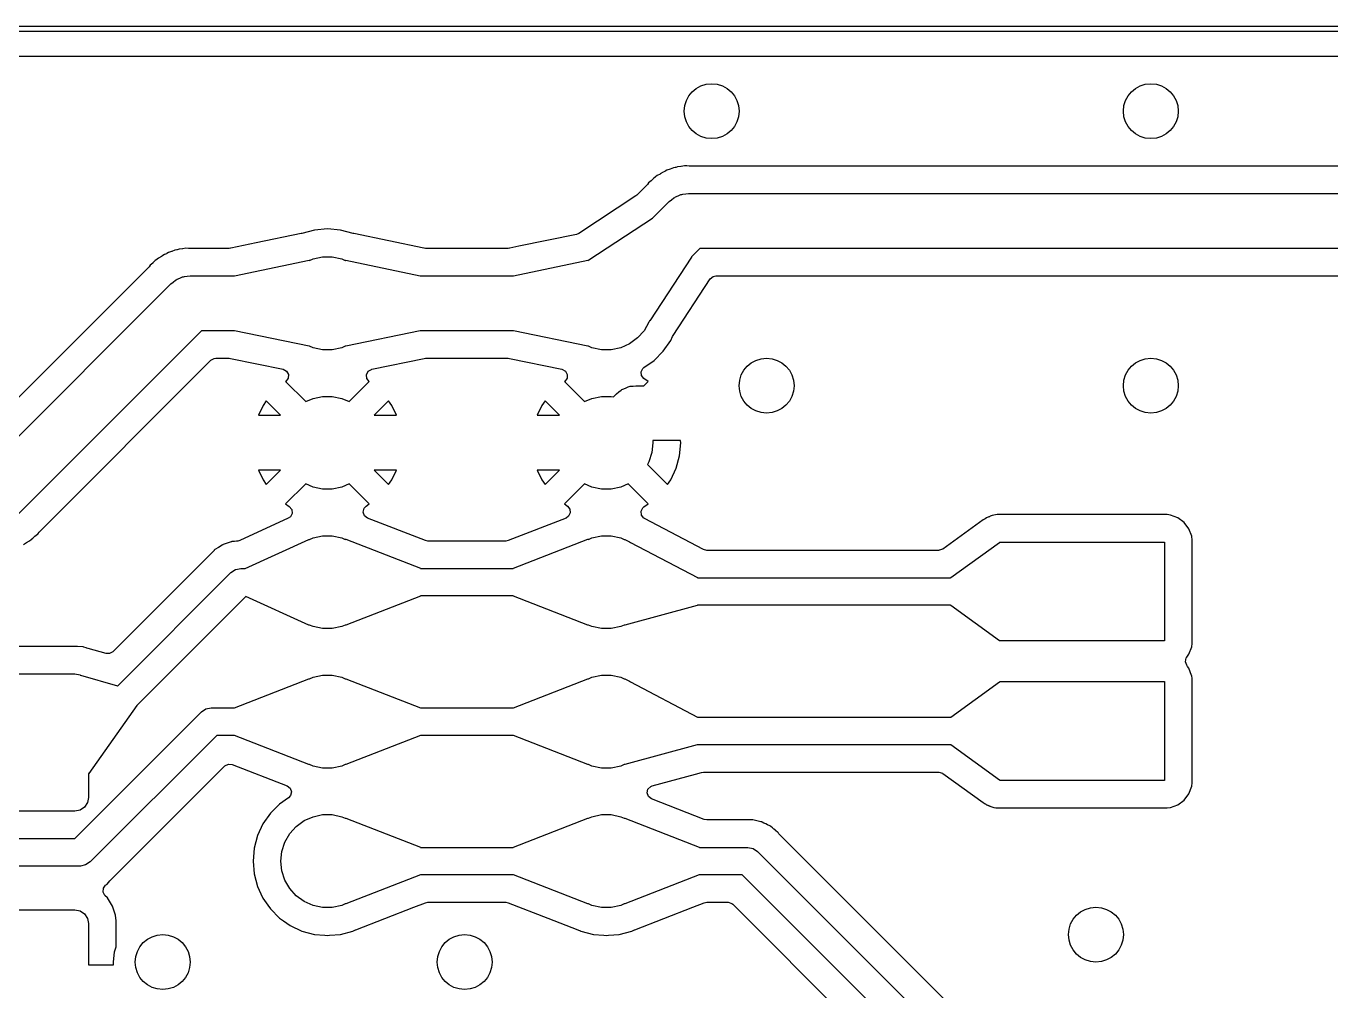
# Model space of a CAD drawing. Extents: x 0.1 to 11.5, y -4.3 to -1.1.
# Drawn here: x 9.666 to 10.602, y -1.792 to -1.1 of the extents above; entities that cross this region are included whole.
import ezdxf

# ---------------------------------------------------------------- set-up
doc = ezdxf.new("R2010")
doc.units = 0
doc.header["$MEASUREMENT"] = 0
doc.layers.add('BLACK', color=7, linetype='CONTINUOUS')

msp = doc.modelspace()

# ---------------------------------------------------------------- linework, layer by layer
at = {"layer": 'BLACK', "linetype": 'CONTINUOUS'}
for p, q in [((0.07874, -1.10039), (11.53543, -1.10039)), ((11.53346, -1.10433), (0.08071, -1.10433)), ((9.61445, -1.12205), (11.31075, -1.12205)), ((10.12044, -1.20649), (10.11833, -1.20766)), ((10.1206, -1.20639), (10.12044, -1.20649)), ((10.12261, -1.20506), (10.1206, -1.20639)), ((10.12387, -1.20456), (10.12261, -1.20506)), ((10.12261, -1.20506), (10.12261, -1.20506)), ((10.12415, -1.20443), (10.12387, -1.20456)), ((10.12533, -1.20377), (10.12415, -1.20443)), ((10.12764, -1.20305), (10.12533, -1.20377)), ((10.12533, -1.20377), (10.12533, -1.20377)), ((10.12781, -1.20299), (10.12764, -1.20305)), ((10.13005, -1.20209), (10.12781, -1.20299)), ((10.13138, -1.20185), (10.13005, -1.20209)), ((10.13168, -1.20178), (10.13138, -1.20185)), ((10.13297, -1.20138), (10.13168, -1.20178)), ((10.13538, -1.20113), (10.13297, -1.20138)), ((10.13556, -1.2011), (10.13538, -1.20113)), ((10.13794, -1.20068), (10.13556, -1.2011)), ((10.13969, -1.20072), (10.13794, -1.20068)), ((10.13794, -1.20068), (10.13794, -1.20068)), ((10.13794, -1.20068), (10.13794, -1.20068)), ((10.14144, -1.20077), (10.13969, -1.20072)), ((10.92254, -1.20077), (10.14144, -1.20077)), ((10.11122, -1.21418), (10.10383, -1.22156)), ((10.11142, -1.21395), (10.11122, -1.21418)), ((10.11225, -1.21288), (10.11142, -1.21395)), ((10.11408, -1.21131), (10.11225, -1.21288)), ((10.11422, -1.21118), (10.11408, -1.21131)), ((10.11592, -1.20947), (10.11422, -1.21118)), ((10.11705, -1.20873), (10.11592, -1.20947)), ((10.11592, -1.20947), (10.11592, -1.20947)), ((10.1173, -1.20854), (10.11705, -1.20873)), ((10.11833, -1.20766), (10.1173, -1.20854)), ((10.10306, -1.22219), (10.06211, -1.24907)), ((10.10383, -1.22156), (10.10306, -1.22219)), ((10.12703, -1.22624), (10.12871, -1.22498)), ((10.12871, -1.22498), (10.1303, -1.2236)), ((10.1303, -1.2236), (10.13095, -1.2233)), ((10.13095, -1.2233), (10.13151, -1.22288)), ((10.13151, -1.22288), (10.13348, -1.22214)), ((10.13348, -1.22214), (10.1354, -1.22127)), ((10.1354, -1.22127), (10.1361, -1.22117)), ((10.1361, -1.22117), (10.13676, -1.22092)), ((10.13676, -1.22092), (10.13886, -1.22077)), ((10.13886, -1.22077), (10.14094, -1.22047)), ((10.14094, -1.22047), (10.9252, -1.22047)), ((10.11512, -1.23815), (10.12703, -1.22624)), ((10.0694, -1.26809), (10.11498, -1.23817)), ((10.11498, -1.23817), (10.11512, -1.23815)), ((9.86302, -1.24923), (9.8309, -1.25589)), ((9.86343, -1.24911), (9.86302, -1.24923)), ((9.87262, -1.24665), (9.86343, -1.24911)), ((9.86343, -1.24911), (9.86343, -1.24911)), ((9.88189, -1.24584), (9.87262, -1.24665)), ((9.87262, -1.24665), (9.87262, -1.24665)), ((9.89116, -1.24665), (9.88189, -1.24584)), ((9.88189, -1.24584), (9.88189, -1.24584)), ((9.90035, -1.24911), (9.89116, -1.24665)), ((9.89116, -1.24665), (9.89116, -1.24665)), ((9.90075, -1.24923), (9.90035, -1.24911)), ((9.90035, -1.24911), (9.90035, -1.24911)), ((9.95109, -1.25967), (9.90075, -1.24923)), ((10.06042, -1.24977), (10.01918, -1.25833)), ((10.06211, -1.24907), (10.06042, -1.24977)), ((9.76785, -1.26283), (9.76667, -1.26348)), ((9.77016, -1.26211), (9.76785, -1.26283)), ((9.76785, -1.26283), (9.76785, -1.26283)), ((9.77033, -1.26204), (9.77016, -1.26211)), ((9.77257, -1.26115), (9.77033, -1.26204)), ((9.7739, -1.26091), (9.77257, -1.26115)), ((9.7742, -1.26084), (9.7739, -1.26091)), ((9.77549, -1.26043), (9.7742, -1.26084)), ((9.7779, -1.26019), (9.77549, -1.26043)), ((9.77808, -1.26016), (9.7779, -1.26019)), ((9.78046, -1.25973), (9.77808, -1.26016)), ((9.78221, -1.25978), (9.78046, -1.25973)), ((9.78046, -1.25973), (9.78046, -1.25973)), ((9.78046, -1.25973), (9.78046, -1.25973)), ((9.78396, -1.25982), (9.78221, -1.25978)), ((9.81147, -1.25982), (9.78396, -1.25982)), ((9.81246, -1.25972), (9.81147, -1.25982)), ((9.81269, -1.25967), (9.81246, -1.25972)), ((9.8309, -1.25589), (9.81269, -1.25967)), ((9.95132, -1.25972), (9.95109, -1.25967)), ((9.95231, -1.25982), (9.95132, -1.25972)), ((10.01147, -1.25982), (9.95231, -1.25982)), ((10.01246, -1.25972), (10.01147, -1.25982)), ((10.01269, -1.25967), (10.01246, -1.25972)), ((10.01918, -1.25833), (10.01269, -1.25967)), ((10.1491, -1.25984), (10.14298, -1.26597)), ((10.91704, -1.25984), (10.1491, -1.25984)), ((9.75477, -1.27193), (9.75394, -1.273)), ((9.7566, -1.27036), (9.75477, -1.27193)), ((9.75674, -1.27023), (9.7566, -1.27036)), ((9.75844, -1.26853), (9.75674, -1.27023)), ((9.75957, -1.26778), (9.75844, -1.26853)), ((9.75844, -1.26853), (9.75844, -1.26853)), ((9.75982, -1.2676), (9.75957, -1.26778)), ((9.76085, -1.26672), (9.75982, -1.2676)), ((9.76296, -1.26554), (9.76085, -1.26672)), ((9.76312, -1.26545), (9.76296, -1.26554)), ((9.76513, -1.26412), (9.76312, -1.26545)), ((9.76639, -1.26362), (9.76513, -1.26412)), ((9.76513, -1.26412), (9.76513, -1.26412)), ((9.76667, -1.26348), (9.76639, -1.26362)), ((9.81533, -1.27945), (9.86871, -1.26837)), ((9.86871, -1.26837), (9.86906, -1.26844)), ((9.86906, -1.26844), (9.86909, -1.26848)), ((9.86909, -1.26848), (9.87155, -1.26739)), ((9.87155, -1.26739), (9.87839, -1.26593)), ((9.87839, -1.26593), (9.88539, -1.26593)), ((9.88539, -1.26593), (9.89223, -1.26739)), ((9.89223, -1.26739), (9.89471, -1.26849)), ((9.89471, -1.26849), (9.8948, -1.2684)), ((9.8948, -1.2684), (9.89507, -1.26837)), ((9.89507, -1.26837), (9.94845, -1.27945)), ((10.01533, -1.27945), (10.06871, -1.26837)), ((10.06871, -1.26837), (10.06906, -1.26844)), ((10.06906, -1.26844), (10.06909, -1.26848)), ((10.06909, -1.26848), (10.06923, -1.26842)), ((10.06923, -1.26829), (10.0694, -1.26809)), ((10.06923, -1.26842), (10.06923, -1.26829)), ((10.14293, -1.26612), (10.11302, -1.3117)), ((10.14298, -1.26597), (10.14293, -1.26612)), ((9.75374, -1.27324), (9.63078, -1.39619)), ((9.75394, -1.273), (9.75374, -1.27324)), ((9.77346, -1.28236), (9.77403, -1.28194)), ((9.77403, -1.28194), (9.776, -1.2812)), ((9.776, -1.2812), (9.77792, -1.28032)), ((9.77792, -1.28032), (9.77862, -1.28022)), ((9.77862, -1.28022), (9.77928, -1.27998)), ((9.77928, -1.27998), (9.78138, -1.27983)), ((9.78138, -1.27983), (9.78346, -1.27953)), ((9.78346, -1.27953), (9.81519, -1.27953)), ((9.81519, -1.27953), (9.81533, -1.27945)), ((9.94845, -1.27945), (9.94856, -1.27953)), ((9.94856, -1.27953), (10.01519, -1.27953)), ((10.01519, -1.27953), (10.01533, -1.27945)), ((10.1298, -1.3224), (10.15648, -1.28175)), ((10.15648, -1.28175), (10.15857, -1.27997)), ((10.15857, -1.27997), (10.16056, -1.27955)), ((10.16056, -1.27955), (10.90558, -1.27955)), ((9.63752, -1.41732), (9.76955, -1.28529)), ((9.76955, -1.28529), (9.77123, -1.28403)), ((9.77123, -1.28403), (9.77282, -1.28265)), ((9.77282, -1.28265), (9.77346, -1.28236)), ((9.79162, -1.3189), (9.65959, -1.45093)), ((9.81522, -1.3189), (9.79162, -1.3189)), ((9.81533, -1.31897), (9.81522, -1.3189)), ((9.86871, -1.33005), (9.81533, -1.31897)), ((9.94845, -1.31897), (9.89507, -1.33005)), ((9.94859, -1.3189), (9.94845, -1.31897)), ((10.01522, -1.3189), (9.94859, -1.3189)), ((10.01533, -1.31897), (10.01522, -1.3189)), ((10.06871, -1.33005), (10.01533, -1.31897)), ((10.10896, -1.31888), (10.10428, -1.32408)), ((10.11246, -1.31282), (10.10896, -1.31888)), ((10.11277, -1.31187), (10.11246, -1.31282)), ((10.11302, -1.3117), (10.11277, -1.31187)), ((10.09862, -1.32819), (10.09223, -1.33104)), ((10.10428, -1.32408), (10.09862, -1.32819)), ((10.12278, -1.33352), (10.12811, -1.3259)), ((10.12811, -1.3259), (10.12812, -1.32588)), ((10.12812, -1.32588), (10.12946, -1.32301)), ((10.12946, -1.32301), (10.1298, -1.3224)), ((9.86898, -1.33003), (9.86871, -1.33005)), ((9.86907, -1.32994), (9.86898, -1.33003)), ((9.87155, -1.33104), (9.86907, -1.32994)), ((9.87839, -1.33249), (9.87155, -1.33104)), ((9.88539, -1.33249), (9.87839, -1.33249)), ((9.89223, -1.33104), (9.88539, -1.33249)), ((9.89469, -1.32995), (9.89223, -1.33104)), ((9.89472, -1.32999), (9.89469, -1.32995)), ((9.89507, -1.33005), (9.89472, -1.32999)), ((10.06898, -1.33003), (10.06871, -1.33005)), ((10.06907, -1.32994), (10.06898, -1.33003)), ((10.07155, -1.33104), (10.06907, -1.32994)), ((10.07839, -1.33249), (10.07155, -1.33104)), ((10.08539, -1.33249), (10.07839, -1.33249)), ((10.09223, -1.33104), (10.08539, -1.33249)), ((10.1162, -1.3401), (10.12278, -1.33352)), ((9.6754, -1.46298), (9.79835, -1.34003)), ((9.79835, -1.34003), (9.80076, -1.33871)), ((9.80076, -1.33871), (9.8018, -1.3386)), ((9.8018, -1.3386), (9.81147, -1.3386)), ((9.81147, -1.3386), (9.81246, -1.3387)), ((9.81246, -1.3387), (9.85013, -1.34652)), ((9.85013, -1.34652), (9.85256, -1.34782)), ((9.91108, -1.34796), (9.91345, -1.34657)), ((9.91345, -1.34657), (9.91365, -1.34652)), ((9.91365, -1.34652), (9.95132, -1.3387)), ((9.95132, -1.3387), (9.95231, -1.3386)), ((9.95231, -1.3386), (10.01147, -1.3386)), ((10.01147, -1.3386), (10.01246, -1.3387)), ((10.01246, -1.3387), (10.05013, -1.34652)), ((10.05013, -1.34652), (10.05256, -1.34782)), ((10.10687, -1.34834), (10.10811, -1.34588)), ((10.10811, -1.34588), (10.10887, -1.34523)), ((10.10887, -1.34523), (10.1162, -1.3401)), ((9.85194, -1.3553), (9.85191, -1.35532)), ((9.85191, -1.35532), (9.86631, -1.36972)), ((9.8521, -1.35518), (9.85194, -1.3553)), ((9.85373, -1.35296), (9.8521, -1.35518)), ((9.85256, -1.34782), (9.8539, -1.35022)), ((9.8539, -1.35022), (9.85373, -1.35296)), ((9.89747, -1.36972), (9.91187, -1.35532)), ((9.90984, -1.35042), (9.91108, -1.34796)), ((9.91012, -1.35315), (9.90984, -1.35042)), ((9.91184, -1.3553), (9.91012, -1.35315)), ((9.91187, -1.35532), (9.91184, -1.3553)), ((9.91187, -1.35532), (9.91187, -1.35532)), ((10.05194, -1.3553), (10.05191, -1.35532)), ((10.05191, -1.35532), (10.06631, -1.36972)), ((10.0521, -1.35518), (10.05194, -1.3553)), ((10.05373, -1.35296), (10.0521, -1.35518)), ((10.05256, -1.34782), (10.0539, -1.35022)), ((10.0539, -1.35022), (10.05373, -1.35296)), ((10.10716, -1.35107), (10.10687, -1.34834)), ((10.10887, -1.35322), (10.10716, -1.35107)), ((10.11187, -1.35532), (10.10887, -1.35322)), ((10.10892, -1.35827), (10.11187, -1.35532)), ((10.11187, -1.35532), (10.11187, -1.35532)), ((9.87155, -1.36739), (9.87839, -1.36593)), ((9.87839, -1.36593), (9.88539, -1.36593)), ((9.88539, -1.36593), (9.89223, -1.36739)), ((10.07155, -1.36739), (10.07839, -1.36593)), ((10.07839, -1.36593), (10.08539, -1.36593)), ((10.08539, -1.36593), (10.08699, -1.36627)), ((10.08699, -1.36627), (10.08923, -1.36403)), ((10.08923, -1.36403), (10.09092, -1.36277)), ((10.09092, -1.36277), (10.09251, -1.36139)), ((10.09251, -1.36139), (10.09315, -1.3611)), ((10.09315, -1.3611), (10.09372, -1.36068)), ((10.09372, -1.36068), (10.09569, -1.35994)), ((10.09569, -1.35994), (10.0976, -1.35907)), ((10.0976, -1.35907), (10.0983, -1.35896)), ((10.0983, -1.35896), (10.09897, -1.35872)), ((10.09897, -1.35872), (10.10107, -1.35857)), ((10.10107, -1.35857), (10.10315, -1.35827)), ((10.10315, -1.35827), (10.10892, -1.35827)), ((9.83569, -1.37254), (9.83242, -1.37953)), ((9.83799, -1.36924), (9.83569, -1.37254)), ((9.84829, -1.37953), (9.83799, -1.36924)), ((9.86631, -1.36972), (9.87155, -1.36739)), ((9.89223, -1.36739), (9.89747, -1.36972)), ((9.92578, -1.36924), (9.91549, -1.37953)), ((9.92809, -1.37254), (9.92578, -1.36924)), ((9.92578, -1.36924), (9.92578, -1.36924)), ((9.93135, -1.37953), (9.92809, -1.37254)), ((9.92809, -1.37254), (9.92809, -1.37254)), ((10.03569, -1.37254), (10.03242, -1.37953)), ((10.03799, -1.36924), (10.03569, -1.37254)), ((10.03799, -1.36924), (10.03799, -1.36924)), ((10.04829, -1.37953), (10.03799, -1.36924)), ((10.06631, -1.36972), (10.07155, -1.36739)), ((9.83242, -1.37953), (9.84829, -1.37953)), ((9.91549, -1.37953), (9.93135, -1.37953)), ((10.03242, -1.37953), (10.04829, -1.37953)), ((10.11535, -1.39921), (10.11462, -1.40617)), ((10.11519, -1.39764), (10.11535, -1.39921)), ((10.1351, -1.39764), (10.11519, -1.39764)), ((10.13443, -1.40848), (10.13524, -1.39921)), ((10.13524, -1.39921), (10.1351, -1.39764)), ((10.13524, -1.39921), (10.13524, -1.39921)), ((10.11246, -1.41282), (10.11135, -1.41475)), ((10.11462, -1.40617), (10.11246, -1.41282)), ((10.13202, -1.41746), (10.13443, -1.40848)), ((10.13443, -1.40848), (10.13443, -1.40848)), ((9.83242, -1.4189), (9.83569, -1.42589)), ((9.84829, -1.4189), (9.83242, -1.4189)), ((9.83799, -1.42919), (9.84829, -1.4189)), ((9.91549, -1.4189), (9.92578, -1.42919)), ((9.93135, -1.4189), (9.91549, -1.4189)), ((9.92809, -1.42589), (9.93135, -1.4189)), ((10.03242, -1.4189), (10.03569, -1.42589)), ((10.04829, -1.4189), (10.03242, -1.4189)), ((10.03799, -1.42919), (10.04829, -1.4189)), ((10.11135, -1.41475), (10.12578, -1.42919)), ((10.12809, -1.42589), (10.13202, -1.41746)), ((10.13202, -1.41746), (10.13202, -1.41746)), ((9.83569, -1.42589), (9.83569, -1.42589)), ((9.83569, -1.42589), (9.83799, -1.42919)), ((9.83799, -1.42919), (9.83799, -1.42919)), ((9.86631, -1.42871), (9.85191, -1.44311)), ((9.87155, -1.43104), (9.86631, -1.42871)), ((9.87839, -1.43249), (9.87155, -1.43104)), ((9.89223, -1.43104), (9.88539, -1.43249)), ((9.89747, -1.42871), (9.89223, -1.43104)), ((9.91187, -1.44311), (9.89747, -1.42871)), ((9.92578, -1.42919), (9.92809, -1.42589)), ((9.92578, -1.42919), (9.92578, -1.42919)), ((9.92809, -1.42589), (9.92809, -1.42589)), ((10.03569, -1.42589), (10.03569, -1.42589)), ((10.03569, -1.42589), (10.03799, -1.42919)), ((10.03799, -1.42919), (10.03799, -1.42919)), ((10.06631, -1.42871), (10.05191, -1.44311)), ((10.07155, -1.43104), (10.06631, -1.42871)), ((10.07839, -1.43249), (10.07155, -1.43104)), ((10.09223, -1.43104), (10.08539, -1.43249)), ((10.09747, -1.42871), (10.09223, -1.43104)), ((10.11187, -1.44311), (10.09747, -1.42871)), ((10.12578, -1.42919), (10.12809, -1.42589)), ((10.12809, -1.42589), (10.12809, -1.42589)), ((9.88539, -1.43249), (9.87839, -1.43249)), ((10.08539, -1.43249), (10.07839, -1.43249)), ((9.85191, -1.44311), (9.85457, -1.44496)), ((9.85457, -1.44496), (9.85628, -1.44711)), ((9.85657, -1.44985), (9.85533, -1.4523)), ((9.85628, -1.44711), (9.85657, -1.44985)), ((9.90762, -1.44891), (9.90824, -1.44623)), ((9.90854, -1.4515), (9.90762, -1.44891)), ((9.90824, -1.44623), (9.90969, -1.44463)), ((9.90969, -1.44463), (9.91187, -1.44311)), ((10.05191, -1.44311), (10.05409, -1.44463)), ((10.05409, -1.44463), (10.05581, -1.44678)), ((10.05609, -1.44951), (10.05485, -1.45197)), ((10.05581, -1.44678), (10.05609, -1.44951)), ((10.10687, -1.44831), (10.10811, -1.44586)), ((10.10716, -1.45105), (10.10687, -1.44831)), ((10.10811, -1.44586), (10.10887, -1.4452)), ((10.10887, -1.4452), (10.11187, -1.44311)), ((9.8538, -1.4534), (9.81902, -1.4693)), ((9.85533, -1.4523), (9.8538, -1.4534)), ((9.91072, -1.45318), (9.90854, -1.4515)), ((9.95221, -1.46933), (9.91072, -1.45318)), ((10.05306, -1.45318), (10.01157, -1.46933)), ((10.05485, -1.45197), (10.05306, -1.45318)), ((10.10887, -1.4532), (10.10716, -1.45105)), ((10.10913, -1.45338), (10.10887, -1.4532)), ((10.10939, -1.45354), (10.10913, -1.45338)), ((10.15171, -1.4758), (10.10939, -1.45354)), ((10.35227, -1.45452), (10.32331, -1.47543)), ((10.35304, -1.45412), (10.35227, -1.45452)), ((10.3537, -1.4537), (10.35304, -1.45412)), ((10.35463, -1.453), (10.3537, -1.4537)), ((10.35635, -1.45236), (10.35463, -1.453)), ((10.35463, -1.453), (10.35463, -1.453)), ((10.35663, -1.45224), (10.35635, -1.45236)), ((10.35729, -1.45189), (10.35663, -1.45224)), ((10.35875, -1.45146), (10.35729, -1.45189)), ((10.35729, -1.45189), (10.35729, -1.45189)), ((10.35729, -1.45189), (10.35729, -1.45189)), ((10.35891, -1.4514), (10.35875, -1.45146)), ((10.35994, -1.45102), (10.35891, -1.4514)), ((10.36229, -1.45077), (10.35994, -1.45102)), ((10.36441, -1.45077), (10.36229, -1.45077)), ((10.36229, -1.45077), (10.36229, -1.45077)), ((10.36462, -1.45076), (10.36441, -1.45077)), ((10.36532, -1.4507), (10.36462, -1.45076)), ((10.36555, -1.45071), (10.36532, -1.4507)), ((10.36617, -1.45077), (10.36555, -1.45071)), ((10.48417, -1.45077), (10.36617, -1.45077)), ((10.48652, -1.45102), (10.48417, -1.45077)), ((10.48417, -1.45077), (10.48417, -1.45077)), ((10.48417, -1.45077), (10.48417, -1.45077)), ((10.48417, -1.45077), (10.48417, -1.45077)), ((10.49182, -1.453), (10.48652, -1.45102)), ((10.48652, -1.45102), (10.48652, -1.45102)), ((10.49636, -1.4564), (10.49182, -1.453)), ((10.49182, -1.453), (10.49182, -1.453)), ((10.49976, -1.46093), (10.49636, -1.4564)), ((10.49636, -1.4564), (10.49636, -1.4564)), ((9.66829, -1.4695), (9.66931, -1.46862)), ((9.66931, -1.46862), (9.66956, -1.46844)), ((9.66956, -1.46844), (9.66957, -1.46843)), ((9.66957, -1.46843), (9.67069, -1.46769)), ((9.67069, -1.46769), (9.6724, -1.46598)), ((9.6724, -1.46598), (9.67253, -1.46586)), ((9.67253, -1.46586), (9.67437, -1.46429)), ((9.67437, -1.46429), (9.67519, -1.46322)), ((9.67519, -1.46322), (9.6754, -1.46298)), ((9.82299, -1.48937), (9.86865, -1.46849)), ((9.86865, -1.46849), (9.869, -1.46848)), ((9.869, -1.46848), (9.86903, -1.46851)), ((9.86903, -1.46851), (9.87155, -1.46739)), ((9.87155, -1.46739), (9.87839, -1.46593)), ((9.87839, -1.46593), (9.88539, -1.46593)), ((9.88539, -1.46593), (9.89223, -1.46739)), ((9.89223, -1.46739), (9.89473, -1.4685)), ((9.89473, -1.4685), (9.89477, -1.46846)), ((9.89477, -1.46846), (9.89512, -1.46846)), ((9.89512, -1.46846), (9.94853, -1.48926)), ((10.01525, -1.48926), (10.06866, -1.46846)), ((10.06866, -1.46846), (10.06902, -1.46847)), ((10.06902, -1.46847), (10.06905, -1.4685)), ((10.06905, -1.4685), (10.07155, -1.46739)), ((10.07155, -1.46739), (10.07839, -1.46593)), ((10.07839, -1.46593), (10.08539, -1.46593)), ((10.08539, -1.46593), (10.09223, -1.46739)), ((10.09223, -1.46739), (10.09476, -1.46851)), ((10.09476, -1.46851), (10.0951, -1.46851)), ((10.0951, -1.46851), (10.09514, -1.46853)), ((10.09514, -1.46853), (10.09703, -1.46952)), ((10.50174, -1.46624), (10.49976, -1.46093)), ((10.49976, -1.46093), (10.49976, -1.46093)), ((10.50178, -1.46663), (10.50174, -1.46624)), ((10.50199, -1.46859), (10.50178, -1.46663)), ((10.50199, -1.54322), (10.50199, -1.46859)), ((9.664, -1.4721), (9.66602, -1.47077)), ((9.66602, -1.47077), (9.66618, -1.47068)), ((9.66618, -1.47068), (9.66829, -1.4695)), ((9.79889, -1.4782), (9.79849, -1.47862)), ((9.80056, -1.47642), (9.79889, -1.4782)), ((9.80078, -1.47624), (9.80056, -1.47642)), ((9.80056, -1.47642), (9.80056, -1.47642)), ((9.80056, -1.47642), (9.80056, -1.47642)), ((9.80101, -1.47605), (9.80078, -1.47624)), ((9.80078, -1.47624), (9.80078, -1.47624)), ((9.80123, -1.47588), (9.80101, -1.47605)), ((9.80101, -1.47605), (9.80101, -1.47605)), ((9.80381, -1.47429), (9.80123, -1.47588)), ((9.80633, -1.47263), (9.80381, -1.47429)), ((9.80659, -1.4725), (9.80633, -1.47263)), ((9.80685, -1.47237), (9.80659, -1.4725)), ((9.80659, -1.4725), (9.80659, -1.4725)), ((9.80686, -1.47237), (9.80685, -1.47237)), ((9.80711, -1.47225), (9.80686, -1.47237)), ((9.80998, -1.4713), (9.80711, -1.47225)), ((9.81282, -1.47027), (9.80998, -1.4713)), ((9.8131, -1.4702), (9.81282, -1.47027)), ((9.81339, -1.47013), (9.8131, -1.4702)), ((9.8131, -1.4702), (9.8131, -1.4702)), ((9.81367, -1.47008), (9.81339, -1.47014)), ((9.81339, -1.47014), (9.81339, -1.47013)), ((9.81518, -1.46995), (9.81367, -1.47008)), ((9.81668, -1.46982), (9.81518, -1.46995)), ((9.81694, -1.46978), (9.81668, -1.46982)), ((9.81756, -1.46971), (9.81694, -1.46978)), ((9.81902, -1.4693), (9.81756, -1.46971)), ((9.95398, -1.46967), (9.95221, -1.46933)), ((10.0098, -1.46967), (9.95398, -1.46967)), ((10.01157, -1.46933), (10.0098, -1.46967)), ((10.09703, -1.46952), (10.09862, -1.47023)), ((10.09862, -1.47023), (10.09926, -1.4707)), ((10.09926, -1.4707), (10.14724, -1.49593)), ((10.15398, -1.47636), (10.15171, -1.4758)), ((10.32045, -1.47636), (10.15398, -1.47636)), ((10.32072, -1.47635), (10.32045, -1.47636)), ((10.32331, -1.47543), (10.32072, -1.47635)), ((10.32893, -1.49593), (10.36393, -1.47065)), ((10.36393, -1.47065), (10.36417, -1.47059)), ((10.36417, -1.47059), (10.36417, -1.47047)), ((10.36417, -1.47047), (10.48228, -1.47047)), ((10.48228, -1.47047), (10.48228, -1.54134)), ((9.79849, -1.47862), (9.72799, -1.54912)), ((9.73149, -1.57349), (9.81273, -1.49225)), ((9.81273, -1.49225), (9.81592, -1.49012)), ((9.81273, -1.49225), (9.81273, -1.49225)), ((9.81592, -1.49012), (9.81628, -1.49005)), ((9.81628, -1.49005), (9.81969, -1.48937)), ((9.81969, -1.48937), (9.81969, -1.48937)), ((9.81969, -1.48937), (9.82299, -1.48937)), ((9.94853, -1.48926), (9.94864, -1.48937)), ((9.94864, -1.48937), (10.01509, -1.48937)), ((10.01509, -1.48937), (10.0151, -1.48936)), ((10.0151, -1.48936), (10.01525, -1.48926)), ((10.14724, -1.49593), (10.14735, -1.49606)), ((10.14735, -1.49606), (10.32884, -1.49606)), ((10.32884, -1.49606), (10.32888, -1.49597)), ((10.32888, -1.49597), (10.32893, -1.49593)), ((9.82331, -1.5095), (9.74525, -1.58757)), ((9.82338, -1.50955), (9.82331, -1.5095)), ((9.86865, -1.52993), (9.82338, -1.50955)), ((9.94853, -1.50917), (9.89512, -1.52997)), ((9.94868, -1.50907), (9.94853, -1.50917)), ((9.94869, -1.50906), (9.94868, -1.50907)), ((10.01513, -1.50906), (9.94869, -1.50906)), ((10.01525, -1.50917), (10.01513, -1.50906)), ((10.06866, -1.52997), (10.01525, -1.50917)), ((10.14715, -1.51584), (10.09509, -1.53002)), ((10.14731, -1.51575), (10.14715, -1.51584)), ((10.32885, -1.51575), (10.14731, -1.51575)), ((10.32893, -1.51589), (10.32885, -1.51575)), ((10.36393, -1.54116), (10.32893, -1.51589)), ((9.86866, -1.52994), (9.86865, -1.52993)), ((9.86902, -1.52994), (9.86866, -1.52994)), ((9.86904, -1.52992), (9.86902, -1.52994)), ((9.87155, -1.53104), (9.86904, -1.52992)), ((9.87839, -1.53249), (9.87155, -1.53104)), ((9.88539, -1.53249), (9.87839, -1.53249)), ((9.89223, -1.53104), (9.88539, -1.53249)), ((9.89473, -1.52993), (9.89223, -1.53104)), ((9.89476, -1.52996), (9.89473, -1.52993)), ((9.89512, -1.52997), (9.89476, -1.52996)), ((10.06901, -1.52996), (10.06866, -1.52997)), ((10.06904, -1.52992), (10.06901, -1.52996)), ((10.07155, -1.53104), (10.06904, -1.52992)), ((10.07839, -1.53249), (10.07155, -1.53104)), ((10.08539, -1.53249), (10.07839, -1.53249)), ((10.09223, -1.53104), (10.08539, -1.53249)), ((10.0947, -1.52994), (10.09223, -1.53104)), ((10.09474, -1.52998), (10.0947, -1.52994)), ((10.09509, -1.53002), (10.09474, -1.52998)), ((10.36408, -1.54123), (10.36393, -1.54116)), ((10.36417, -1.54122), (10.36408, -1.54123)), ((10.36417, -1.54134), (10.36417, -1.54122)), ((10.48228, -1.54134), (10.36417, -1.54134)), ((10.50174, -1.54557), (10.50199, -1.54322)), ((9.70276, -1.54526), (9.62795, -1.54526)), ((9.7068, -1.54567), (9.70276, -1.54526)), ((9.70723, -1.54581), (9.7068, -1.54567)), ((9.70898, -1.54639), (9.70723, -1.54581)), ((9.7093, -1.54647), (9.70898, -1.54639)), ((9.71035, -1.54667), (9.7093, -1.54647)), ((9.72319, -1.55036), (9.71035, -1.54667)), ((9.71035, -1.54667), (9.71035, -1.54667)), ((9.71035, -1.54667), (9.71035, -1.54667)), ((9.71035, -1.54667), (9.71035, -1.54667)), ((9.72557, -1.55044), (9.72319, -1.55036)), ((9.72799, -1.54912), (9.72557, -1.55044)), ((10.49781, -1.55357), (10.49818, -1.55298)), ((10.49818, -1.55298), (10.49822, -1.55293)), ((10.49822, -1.55293), (10.49976, -1.55088)), ((10.49976, -1.55088), (10.50174, -1.54557)), ((10.49722, -1.55625), (10.49781, -1.55357)), ((10.49818, -1.55883), (10.49722, -1.55625)), ((10.49878, -1.55963), (10.49818, -1.55883)), ((10.49976, -1.56093), (10.49878, -1.55963)), ((10.50172, -1.56619), (10.49976, -1.56093)), ((10.49976, -1.56093), (10.49976, -1.56093)), ((9.62992, -1.56496), (9.70079, -1.56496)), ((9.70079, -1.56496), (9.70455, -1.56571)), ((9.70455, -1.56571), (9.70466, -1.56578)), ((9.70466, -1.56578), (9.70467, -1.56578)), ((9.70467, -1.56578), (9.70485, -1.56579)), ((9.70485, -1.56579), (9.73139, -1.57344)), ((9.81525, -1.58926), (9.86866, -1.56846)), ((9.86866, -1.56846), (9.86902, -1.56847)), ((9.86902, -1.56847), (9.86905, -1.5685)), ((9.86905, -1.5685), (9.87155, -1.56739)), ((9.87155, -1.56739), (9.87839, -1.56593)), ((9.87839, -1.56593), (9.88539, -1.56593)), ((9.88539, -1.56593), (9.89223, -1.56739)), ((9.89223, -1.56739), (9.89473, -1.5685)), ((9.89473, -1.5685), (9.89477, -1.56846)), ((9.89477, -1.56846), (9.89512, -1.56846)), ((9.89512, -1.56846), (9.94853, -1.58926)), ((10.01525, -1.58926), (10.06866, -1.56846)), ((10.06866, -1.56846), (10.06902, -1.56847)), ((10.06902, -1.56847), (10.06905, -1.5685)), ((10.06905, -1.5685), (10.07155, -1.56739)), ((10.07155, -1.56739), (10.07839, -1.56593)), ((10.07839, -1.56593), (10.08539, -1.56593)), ((10.08539, -1.56593), (10.09223, -1.56739)), ((10.09223, -1.56739), (10.09476, -1.56851)), ((10.09476, -1.56851), (10.0951, -1.56851)), ((10.0951, -1.56851), (10.09514, -1.56853)), ((10.09514, -1.56853), (10.09703, -1.56952)), ((10.09703, -1.56952), (10.09862, -1.57023)), ((10.09862, -1.57023), (10.09926, -1.5707)), ((10.09926, -1.5707), (10.14724, -1.59593)), ((10.32893, -1.59593), (10.36393, -1.57065)), ((10.36393, -1.57065), (10.36417, -1.57059)), ((10.36417, -1.57059), (10.36417, -1.57047)), ((10.36417, -1.57047), (10.48228, -1.57047)), ((10.48228, -1.57047), (10.48228, -1.64134)), ((10.50174, -1.56624), (10.50172, -1.56619)), ((10.50199, -1.56859), (10.50174, -1.56624)), ((10.50199, -1.64322), (10.50199, -1.56859)), ((9.73139, -1.57344), (9.73149, -1.57349)), ((9.7452, -1.58771), (9.71086, -1.63633)), ((9.74525, -1.58757), (9.7452, -1.58771)), ((9.79147, -1.59225), (9.79466, -1.59012)), ((9.79466, -1.59012), (9.79843, -1.58937)), ((9.79843, -1.58937), (9.81509, -1.58937)), ((9.81509, -1.58937), (9.8151, -1.58936)), ((9.8151, -1.58936), (9.81525, -1.58926)), ((9.94853, -1.58926), (9.94864, -1.58937)), ((9.94864, -1.58937), (10.01509, -1.58937)), ((10.01509, -1.58937), (10.0151, -1.58936)), ((10.0151, -1.58936), (10.01525, -1.58926)), ((9.70065, -1.68307), (9.79147, -1.59225)), ((9.79147, -1.59225), (9.79147, -1.59225)), ((10.14724, -1.59593), (10.14735, -1.59606)), ((10.14735, -1.59606), (10.32884, -1.59606)), ((10.32884, -1.59606), (10.32888, -1.59597)), ((10.32888, -1.59597), (10.32893, -1.59593)), ((9.8025, -1.60906), (9.71168, -1.69987)), ((9.81513, -1.60906), (9.8025, -1.60906)), ((9.81525, -1.60917), (9.81513, -1.60906)), ((9.86866, -1.62997), (9.81525, -1.60917)), ((9.94853, -1.60917), (9.89512, -1.62997)), ((9.94868, -1.60907), (9.94853, -1.60917)), ((9.94869, -1.60906), (9.94868, -1.60907)), ((10.01513, -1.60906), (9.94869, -1.60906)), ((10.01525, -1.60917), (10.01513, -1.60906)), ((10.06866, -1.62997), (10.01525, -1.60917)), ((10.14715, -1.61584), (10.09509, -1.63002)), ((10.14731, -1.61575), (10.14715, -1.61584)), ((10.32885, -1.61575), (10.14731, -1.61575)), ((10.32893, -1.61589), (10.32885, -1.61575)), ((10.36393, -1.64116), (10.32893, -1.61589)), ((9.71086, -1.63633), (9.71063, -1.63647)), ((9.71063, -1.63647), (9.71063, -1.65354)), ((9.72592, -1.7135), (9.80843, -1.631)), ((9.80843, -1.631), (9.81084, -1.62968)), ((9.81084, -1.62968), (9.81358, -1.62988)), ((9.81358, -1.62988), (9.81364, -1.6299)), ((9.81364, -1.6299), (9.85304, -1.64524)), ((9.86901, -1.62996), (9.86866, -1.62997)), ((9.86904, -1.62992), (9.86901, -1.62996)), ((9.87155, -1.63104), (9.86904, -1.62992)), ((9.87839, -1.63249), (9.87155, -1.63104)), ((9.88539, -1.63249), (9.87839, -1.63249)), ((9.89223, -1.63104), (9.88539, -1.63249)), ((9.89473, -1.62993), (9.89223, -1.63104)), ((9.89476, -1.62996), (9.89473, -1.62993)), ((9.89512, -1.62997), (9.89476, -1.62996)), ((10.06901, -1.62996), (10.06866, -1.62997)), ((10.06904, -1.62992), (10.06901, -1.62996)), ((10.07155, -1.63104), (10.06904, -1.62992)), ((10.07839, -1.63249), (10.07155, -1.63104)), ((10.08539, -1.63249), (10.07839, -1.63249)), ((10.09223, -1.63104), (10.08539, -1.63249)), ((10.0947, -1.62994), (10.09223, -1.63104)), ((10.09474, -1.62998), (10.0947, -1.62994)), ((10.09509, -1.63002), (10.09474, -1.62998)), ((10.11474, -1.6453), (10.14594, -1.6368)), ((10.14594, -1.6368), (10.15024, -1.63562)), ((10.15024, -1.63562), (10.15153, -1.63545)), ((10.15153, -1.63545), (10.32045, -1.63545)), ((10.32045, -1.63545), (10.32309, -1.63623)), ((10.32309, -1.63623), (10.32331, -1.63638)), ((10.32331, -1.63638), (10.35213, -1.65719)), ((9.85304, -1.64524), (9.85304, -1.64524)), ((9.85304, -1.64524), (9.85522, -1.64692)), ((9.85522, -1.64692), (9.85614, -1.64951)), ((10.11178, -1.6476), (10.11375, -1.64569)), ((10.11375, -1.64569), (10.11474, -1.6453)), ((10.36408, -1.64123), (10.36393, -1.64116)), ((10.36417, -1.64122), (10.36408, -1.64123)), ((10.36417, -1.64134), (10.36417, -1.64122)), ((10.48228, -1.64134), (10.36417, -1.64134)), ((10.49976, -1.65088), (10.50174, -1.64557)), ((10.50174, -1.64557), (10.50199, -1.64322)), ((9.71063, -1.65354), (9.70988, -1.65731)), ((9.85407, -1.65379), (9.84758, -1.65833)), ((9.85552, -1.65219), (9.85407, -1.65379)), ((9.85614, -1.64951), (9.85552, -1.65219)), ((10.11115, -1.65028), (10.11178, -1.6476)), ((10.11208, -1.65287), (10.11115, -1.65028)), ((10.11426, -1.65455), (10.11208, -1.65287)), ((10.15221, -1.66933), (10.11426, -1.65455)), ((10.49182, -1.65881), (10.49636, -1.65542)), ((10.49636, -1.65542), (10.49976, -1.65088)), ((9.70079, -1.66339), (9.62992, -1.66339)), ((9.70455, -1.66264), (9.70079, -1.66339)), ((9.70775, -1.6605), (9.70455, -1.66264)), ((9.70988, -1.65731), (9.70775, -1.6605)), ((9.841, -1.66491), (9.83567, -1.67253)), ((9.84758, -1.65833), (9.841, -1.66491)), ((10.35213, -1.65719), (10.35227, -1.65729)), ((10.35227, -1.65729), (10.35369, -1.65813)), ((10.35369, -1.65813), (10.35392, -1.65828)), ((10.35392, -1.65828), (10.35463, -1.65881)), ((10.35463, -1.65881), (10.35479, -1.65887)), ((10.35479, -1.65887), (10.35486, -1.6589)), ((10.35486, -1.6589), (10.35542, -1.65916)), ((10.35542, -1.65916), (10.35543, -1.65916)), ((10.35543, -1.65916), (10.35543, -1.65915)), ((10.35543, -1.65915), (10.35553, -1.65921)), ((10.35543, -1.65916), (10.35543, -1.65916)), ((10.35553, -1.65921), (10.35553, -1.65921)), ((10.35553, -1.65921), (10.35569, -1.65928)), ((10.35569, -1.65928), (10.3559, -1.65938)), ((10.3559, -1.65938), (10.3559, -1.65938)), ((10.3559, -1.65938), (10.3559, -1.65938)), ((10.3559, -1.65938), (10.3564, -1.65952)), ((10.3564, -1.65952), (10.3569, -1.65966)), ((10.3569, -1.65966), (10.35707, -1.65972)), ((10.35707, -1.65972), (10.35994, -1.66079)), ((10.35994, -1.66079), (10.35994, -1.66079)), ((10.35994, -1.66079), (10.35994, -1.66079)), ((10.35994, -1.66079), (10.36121, -1.66093)), ((10.36121, -1.66093), (10.36134, -1.66095)), ((10.36134, -1.66095), (10.36134, -1.66095)), ((10.36134, -1.66095), (10.36135, -1.66095)), ((10.36135, -1.66095), (10.36141, -1.66095)), ((10.36141, -1.66095), (10.36152, -1.66096)), ((10.36152, -1.66096), (10.36229, -1.66104)), ((10.36229, -1.66104), (10.48417, -1.66104)), ((10.48417, -1.66104), (10.48652, -1.66079)), ((10.48652, -1.66079), (10.49182, -1.65881)), ((9.83567, -1.67253), (9.83174, -1.68096)), ((9.83567, -1.67253), (9.83567, -1.67253)), ((9.85482, -1.67954), (9.8595, -1.67434)), ((9.8595, -1.67434), (9.86516, -1.67023)), ((9.86516, -1.67023), (9.87155, -1.66739)), ((9.87155, -1.66739), (9.87839, -1.66593)), ((9.87839, -1.66593), (9.88539, -1.66593)), ((9.88539, -1.66593), (9.89223, -1.66739)), ((9.89223, -1.66739), (9.89473, -1.6685)), ((9.89473, -1.6685), (9.89477, -1.66846)), ((9.89477, -1.66846), (9.89512, -1.66846)), ((9.89512, -1.66846), (9.94853, -1.68926)), ((10.01525, -1.68926), (10.06866, -1.66846)), ((10.06866, -1.66846), (10.06902, -1.66847)), ((10.06902, -1.66847), (10.06905, -1.6685)), ((10.06905, -1.6685), (10.07155, -1.66739)), ((10.07155, -1.66739), (10.07839, -1.66593)), ((10.07839, -1.66593), (10.08539, -1.66593)), ((10.08539, -1.66593), (10.09223, -1.66739)), ((10.09223, -1.66739), (10.09473, -1.6685)), ((10.09473, -1.6685), (10.09477, -1.66846)), ((10.09477, -1.66846), (10.09512, -1.66846)), ((10.09512, -1.66846), (10.14853, -1.68926)), ((10.15398, -1.66967), (10.15221, -1.66933)), ((10.18303, -1.66967), (10.15398, -1.66967)), ((10.18606, -1.66958), (10.18303, -1.66967)), ((10.18634, -1.6696), (10.18606, -1.66958)), ((10.18664, -1.66963), (10.18634, -1.6696)), ((10.18634, -1.6696), (10.18634, -1.6696)), ((10.18692, -1.66967), (10.18664, -1.66963)), ((10.18664, -1.66963), (10.18664, -1.66963)), ((10.18793, -1.66991), (10.18692, -1.66967)), ((10.18986, -1.67036), (10.18793, -1.66991)), ((10.19173, -1.67075), (10.18986, -1.67036)), ((10.19282, -1.67097), (10.19173, -1.67075)), ((10.19309, -1.67106), (10.19282, -1.67097)), ((10.19337, -1.67116), (10.19309, -1.67106)), ((10.19309, -1.67106), (10.19309, -1.67106)), ((10.19364, -1.67126), (10.19337, -1.67116)), ((10.19337, -1.67116), (10.19337, -1.67116)), ((10.19496, -1.67192), (10.19364, -1.67126)), ((10.19364, -1.67126), (10.19364, -1.67126)), ((10.19364, -1.67126), (10.19364, -1.67126)), ((10.19634, -1.67262), (10.19496, -1.67192)), ((10.19754, -1.67317), (10.19634, -1.67262)), ((10.19908, -1.67389), (10.19754, -1.67317)), ((10.19932, -1.67404), (10.19908, -1.67389)), ((10.19908, -1.67389), (10.19908, -1.67389)), ((10.19908, -1.67389), (10.19908, -1.67389)), ((10.19958, -1.6742), (10.19932, -1.67404)), ((10.19932, -1.67404), (10.19932, -1.67404)), ((10.19981, -1.67436), (10.19957, -1.6742)), ((10.19957, -1.6742), (10.19958, -1.6742)), ((10.2011, -1.67544), (10.19981, -1.67436)), ((10.19981, -1.67436), (10.19981, -1.67436)), ((10.19981, -1.67436), (10.19981, -1.67436)), ((9.54528, -1.68307), (9.70065, -1.68307)), ((9.83174, -1.68096), (9.82933, -1.68994)), ((9.83174, -1.68096), (9.83174, -1.68096)), ((9.85132, -1.6856), (9.85482, -1.67954)), ((10.20213, -1.6763), (10.2011, -1.67544)), ((10.20314, -1.6771), (10.20213, -1.6763)), ((10.20326, -1.67722), (10.20314, -1.6771)), ((10.20337, -1.67733), (10.20326, -1.67722)), ((10.20353, -1.67748), (10.20337, -1.67733)), ((10.20465, -1.67842), (10.20353, -1.67748)), ((10.2051, -1.6788), (10.20465, -1.67842)), ((10.20537, -1.67916), (10.2051, -1.6788)), ((10.20567, -1.67956), (10.20537, -1.67916)), ((10.20613, -1.68009), (10.20567, -1.67956)), ((10.56199, -2.03595), (10.20613, -1.68009)), ((9.82933, -1.68994), (9.82852, -1.69921)), ((9.82933, -1.68994), (9.82933, -1.68994)), ((9.84843, -1.69921), (9.84916, -1.69225)), ((9.84916, -1.69225), (9.85132, -1.6856)), ((9.94853, -1.68926), (9.94864, -1.68937)), ((9.94864, -1.68937), (10.01509, -1.68937)), ((10.01509, -1.68937), (10.0151, -1.68936)), ((10.0151, -1.68936), (10.01525, -1.68926)), ((10.14853, -1.68926), (10.14864, -1.68937)), ((10.14864, -1.68937), (10.18346, -1.68937)), ((10.18346, -1.68937), (10.18723, -1.69012)), ((10.18723, -1.69012), (10.19042, -1.69225)), ((10.19042, -1.69225), (10.55526, -2.05709)), ((9.70472, -1.70276), (9.54474, -1.70276)), ((9.70849, -1.70201), (9.70472, -1.70276)), ((9.71168, -1.69987), (9.70849, -1.70201)), ((9.82852, -1.69921), (9.82852, -1.69921)), ((9.82852, -1.69921), (9.82933, -1.70848)), ((9.84916, -1.70617), (9.84843, -1.69921)), ((9.82933, -1.70848), (9.82933, -1.70848)), ((9.82933, -1.70848), (9.83174, -1.71747)), ((9.85132, -1.71282), (9.84916, -1.70617)), ((9.94853, -1.70917), (9.89512, -1.72997)), ((9.94868, -1.70907), (9.94853, -1.70917)), ((9.94869, -1.70906), (9.94868, -1.70907)), ((10.01513, -1.70906), (9.94869, -1.70906)), ((10.01525, -1.70917), (10.01513, -1.70906)), ((10.06866, -1.72997), (10.01525, -1.70917)), ((10.14853, -1.70917), (10.09512, -1.72997)), ((10.14868, -1.70907), (10.14853, -1.70917)), ((10.14869, -1.70906), (10.14868, -1.70907)), ((10.17939, -1.70906), (10.14869, -1.70906)), ((10.54422, -2.07389), (10.17939, -1.70906)), ((9.72098, -1.72143), (9.72118, -1.71869)), ((9.7223, -1.72385), (9.72098, -1.72143)), ((9.72118, -1.71869), (9.72283, -1.71649)), ((9.72283, -1.71649), (9.72317, -1.71625)), ((9.72317, -1.71625), (9.72318, -1.71625)), ((9.72318, -1.71625), (9.7234, -1.71607)), ((9.72318, -1.71625), (9.72318, -1.71625)), ((9.72318, -1.71625), (9.72318, -1.71625)), ((9.7234, -1.71607), (9.72363, -1.71589)), ((9.7234, -1.71607), (9.7234, -1.71607)), ((9.72363, -1.71588), (9.72385, -1.7157)), ((9.72363, -1.71589), (9.72363, -1.71588)), ((9.72385, -1.7157), (9.72592, -1.7135)), ((9.72385, -1.7157), (9.72385, -1.7157)), ((9.83174, -1.71747), (9.83174, -1.71747)), ((9.83174, -1.71747), (9.83174, -1.71747)), ((9.83174, -1.71747), (9.8342, -1.72275)), ((9.85482, -1.71888), (9.85132, -1.71282)), ((9.8595, -1.72408), (9.85482, -1.71888)), ((9.72411, -1.72566), (9.7223, -1.72385)), ((9.72773, -1.73153), (9.72411, -1.72566)), ((9.8342, -1.72275), (9.83567, -1.7259)), ((9.83567, -1.7259), (9.83567, -1.7259)), ((9.83567, -1.7259), (9.83918, -1.73091)), ((9.83918, -1.73091), (9.841, -1.73352)), ((9.86516, -1.72819), (9.8595, -1.72408)), ((9.87155, -1.73104), (9.86516, -1.72819)), ((9.87839, -1.73249), (9.87155, -1.73104)), ((9.89223, -1.73104), (9.88539, -1.73249)), ((9.89473, -1.72993), (9.89223, -1.73104)), ((9.89476, -1.72996), (9.89473, -1.72993)), ((9.89512, -1.72997), (9.89476, -1.72996)), ((9.9439, -1.73233), (9.95221, -1.72909)), ((9.95221, -1.72909), (9.95398, -1.72876)), ((9.95398, -1.72876), (10.0098, -1.72876)), ((10.0098, -1.72876), (10.01157, -1.72909)), ((10.01157, -1.72909), (10.03999, -1.74016)), ((10.06901, -1.72996), (10.06866, -1.72997)), ((10.06904, -1.72992), (10.06901, -1.72996)), ((10.07155, -1.73104), (10.06904, -1.72992)), ((10.07839, -1.73249), (10.07155, -1.73104)), ((10.09223, -1.73104), (10.08539, -1.73249)), ((10.09473, -1.72993), (10.09223, -1.73104)), ((10.09476, -1.72996), (10.09473, -1.72993)), ((10.09512, -1.72997), (10.09476, -1.72996)), ((10.1439, -1.73233), (10.15221, -1.72909)), ((10.15221, -1.72909), (10.15398, -1.72876)), ((10.15398, -1.72876), (10.1692, -1.72876)), ((10.1692, -1.72876), (10.17184, -1.72953)), ((10.17184, -1.72953), (10.17266, -1.73019)), ((10.17266, -1.73019), (10.52851, -2.08605)), ((9.62992, -1.73425), (9.70079, -1.73425)), ((9.70079, -1.73425), (9.70455, -1.735)), ((9.70455, -1.735), (9.70775, -1.73713)), ((9.70775, -1.73713), (9.70988, -1.74033)), ((9.70988, -1.74033), (9.71063, -1.74409)), ((9.7299, -1.73808), (9.72773, -1.73153)), ((9.72773, -1.73153), (9.72773, -1.73153)), ((9.73031, -1.74213), (9.7299, -1.73808)), ((9.841, -1.73352), (9.84758, -1.7401)), ((9.84758, -1.7401), (9.85048, -1.74213)), ((9.88539, -1.73249), (9.87839, -1.73249)), ((9.90234, -1.74851), (9.9439, -1.73233)), ((10.03999, -1.74016), (10.06144, -1.74851)), ((10.08539, -1.73249), (10.07839, -1.73249)), ((10.10234, -1.74851), (10.1439, -1.73233)), ((9.71063, -1.74409), (9.71063, -1.77362)), ((9.73031, -1.76061), (9.73031, -1.74213)), ((9.73031, -1.74213), (9.73031, -1.74213)), ((9.85048, -1.74213), (9.8552, -1.74543)), ((9.8552, -1.74543), (9.8552, -1.74543)), ((9.8552, -1.74543), (9.8552, -1.74543)), ((9.8552, -1.74543), (9.86364, -1.74937)), ((9.86364, -1.74937), (9.87262, -1.75177)), ((9.89116, -1.75177), (9.90014, -1.74937)), ((9.90014, -1.74937), (9.90116, -1.74889)), ((9.90116, -1.74889), (9.90211, -1.74856)), ((9.90211, -1.74856), (9.90234, -1.74851)), ((10.06144, -1.74851), (10.06197, -1.74869)), ((10.06197, -1.74869), (10.06259, -1.7489)), ((10.06259, -1.7489), (10.06285, -1.749)), ((10.06285, -1.749), (10.0632, -1.74916)), ((10.0632, -1.74916), (10.06364, -1.74937)), ((10.06364, -1.74937), (10.07262, -1.75177)), ((10.09116, -1.75177), (10.10014, -1.74937)), ((10.10014, -1.74937), (10.10116, -1.74889)), ((10.10116, -1.74889), (10.10211, -1.74856)), ((10.10211, -1.74856), (10.10234, -1.74851)), ((9.87262, -1.75177), (9.88004, -1.75242)), ((9.88004, -1.75242), (9.88189, -1.75259)), ((9.88189, -1.75259), (9.88343, -1.75245)), ((9.88189, -1.75259), (9.88189, -1.75259)), ((9.88189, -1.75259), (9.88189, -1.75259)), ((9.88343, -1.75245), (9.89116, -1.75177)), ((10.07262, -1.75177), (10.08004, -1.75242)), ((10.08004, -1.75242), (10.08189, -1.75259)), ((10.08189, -1.75259), (10.08343, -1.75245)), ((10.08189, -1.75259), (10.08189, -1.75259)), ((10.08189, -1.75259), (10.08189, -1.75259)), ((10.08343, -1.75245), (10.09116, -1.75177)), ((9.72835, -1.77165), (9.72912, -1.76429)), ((9.72912, -1.76429), (9.73031, -1.76061)), ((9.71063, -1.77362), (9.72855, -1.77362)), ((9.72855, -1.77362), (9.72835, -1.77165))]:
    msp.add_line(p, q, dxfattribs=at)
at = {"layer": 'BLACK'}
for centre in [(10.15748, -1.16142), (10.47244, -1.16142), (10.19685, -1.35827), (10.47244, -1.35827), (10.43307, -1.75197), (9.76378, -1.77165), (9.98031, -1.77165)]:
    msp.add_circle(centre, 0.01969, dxfattribs=at)

doc.saveas('drawing.dxf')
